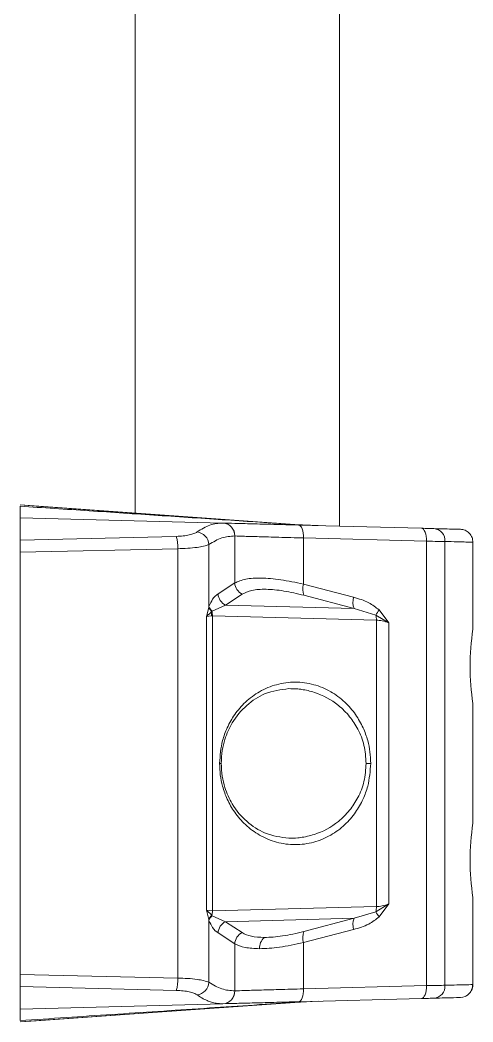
# Model space of a CAD drawing. Header units: millimetres. Extents: x 29 to 2500, y -68 to 1852.
# Drawn here: x 633.8 to 668.8, y 289.9 to 367.4 of the extents above; entities that cross this region are included whole.
import ezdxf

# ---------------------------------------------------------------- set-up
doc = ezdxf.new("R2010")
doc.units = ezdxf.units.MM
doc.header["$LTSCALE"] = 6

msp = doc.modelspace()

# ---------------------------------------------------------------- linework, layer by layer
at = {"color": 7, "linetype": 'Continuous', "lineweight": 18}
for p, q in [((642.658, 401.89), (642.658, 329.255)), ((658.458, 328.243), (658.458, 401.89)), ((635.016, 329.8), (633.758, 329.89)), ((633.758, 329.89), (654.991, 328.374)), ((654.847, 328.378), (635.016, 329.8)), ((649.438, 328.48), (633.758, 328.89)), ((633.758, 328.89), (633.758, 327.152)), ((649.438, 328.48), (649.431, 328.48)), ((654.99, 328.371), (654.281, 328.419)), ((654.847, 328.378), (654.991, 328.374)), ((654.99, 328.371), (654.991, 328.375)), ((656.79, 328.287), (654.99, 328.371)), ((654.991, 328.374), (656.79, 328.287)), ((655.275, 328.327), (664.775, 328.078)), ((633.758, 327.152), (645.834, 327.45)), ((650.35, 327.48), (650.35, 323.846)), ((650.35, 327.48), (650.356, 327.48)), ((655.662, 323.756), (655.662, 327.327)), ((655.662, 327.327), (665.162, 327.078)), ((665.162, 327.078), (665.162, 292.702)), ((666.598, 327.053), (666.598, 292.727)), ((668.758, 320.265), (668.758, 327.058)), ((633.758, 326.219), (645.949, 326.496)), ((645.949, 326.496), (645.949, 293.285)), ((648.358, 322.034), (648.358, 326.824)), ((633.758, 326.219), (633.758, 293.561)), ((650.35, 323.846), (649.062, 322.999)), ((659.536, 322.739), (655.662, 323.756)), ((650.918, 322.98), (649.629, 322.133)), ((659.572, 321.873), (655.698, 322.891)), ((648.171, 321.245), (648.341, 321.961)), ((648.341, 321.961), (648.358, 322.034)), ((648.583, 321.632), (648.528, 321.586)), ((648.617, 321.668), (648.583, 321.632)), ((649.629, 322.133), (648.617, 321.668)), ((649.629, 322.133), (659.572, 321.873)), ((661.249, 321.365), (659.572, 321.873)), ((662.262, 320.765), (661.514, 321.759)), ((648.528, 321.586), (648.171, 321.245)), ((648.171, 321.245), (648.558, 321.304)), ((648.171, 298.536), (648.171, 321.245)), ((648.558, 321.304), (648.62, 321.303)), ((648.62, 321.303), (648.62, 298.477)), ((648.62, 321.303), (661.304, 320.971)), ((662.262, 320.765), (661.249, 321.365)), ((661.304, 298.809), (661.304, 320.971)), ((662.262, 299.015), (662.262, 320.765)), ((668.758, 305.265), (668.758, 314.516)), ((649.177, 309.89), (649.308, 309.89)), ((660.858, 309.89), (660.505, 309.89)), ((668.758, 292.722), (668.758, 299.516)), ((648.341, 297.82), (648.171, 298.536)), ((648.171, 298.536), (648.583, 298.148)), ((648.62, 298.477), (648.171, 298.536)), ((661.304, 298.809), (648.62, 298.477)), ((659.572, 297.907), (661.249, 298.415)), ((661.249, 298.415), (662.262, 299.015)), ((661.514, 298.021), (662.262, 299.015)), ((648.358, 297.746), (648.341, 297.82)), ((648.358, 292.956), (648.358, 297.746)), ((648.583, 298.148), (648.617, 298.112)), ((648.617, 298.112), (649.629, 297.647)), ((659.572, 297.907), (649.629, 297.647)), ((649.629, 297.647), (650.918, 296.8)), ((655.698, 296.89), (659.572, 297.907)), ((655.662, 296.024), (659.536, 297.041)), ((649.062, 296.781), (650.35, 295.934)), ((650.35, 292.3), (650.35, 295.934)), ((655.662, 296.024), (655.662, 292.453)), ((645.949, 293.285), (633.758, 293.561)), ((645.834, 292.331), (633.758, 292.628)), ((633.758, 292.628), (633.758, 290.89)), ((650.356, 292.3), (650.35, 292.3)), ((665.162, 292.702), (655.662, 292.453)), ((654.991, 291.406), (633.758, 289.89)), ((635.016, 289.98), (654.847, 291.402)), ((654.281, 291.361), (654.99, 291.409)), ((654.991, 291.406), (654.847, 291.402)), ((654.99, 291.409), (656.79, 291.493)), ((654.99, 291.409), (654.991, 291.406)), ((656.79, 291.493), (654.991, 291.406)), ((664.775, 291.702), (655.275, 291.454)), ((649.438, 291.301), (633.758, 290.89)), ((649.431, 291.301), (649.438, 291.301)), ((633.758, 289.89), (635.016, 289.98))]:
    msp.add_line(p, q, dxfattribs=at)
at = {"color": 7, "linetype": 'Continuous', "lineweight": 18, "flags": 128}
for points in [[(655.275, 328.327), (655.354, 328.306), (655.43, 328.248), (655.498, 328.155), (655.557, 328.03), (655.605, 327.879), (655.639, 327.707), (655.658, 327.521), (655.662, 327.327)], [(664.775, 328.078), (664.855, 328.057), (664.93, 327.999), (664.999, 327.906), (665.058, 327.781), (665.106, 327.63), (665.14, 327.458), (665.159, 327.272), (665.162, 327.078)], [(655.275, 291.454), (655.354, 291.475), (655.43, 291.533), (655.498, 291.626), (655.557, 291.75), (655.605, 291.901), (655.639, 292.073), (655.658, 292.26), (655.662, 292.453)], [(665.162, 292.702), (665.159, 292.508), (665.14, 292.322), (665.106, 292.15), (665.058, 291.999), (664.999, 291.875), (664.93, 291.782), (664.855, 291.723), (664.775, 291.702)], [(667.784, 291.781), (667.976, 291.805), (668.147, 291.859)]]:
    msp.add_lwpolyline(points, dxfattribs=at)
at = {"color": 7, "linetype": 'Continuous', "lineweight": 18}
for centre, radius, start, end in [((649.378, 327.509), 0.972, 358.29006, 86.85327), ((649.385, 327.51), 0.972, 358.25497, 86.8522), ((655.367, 330.891), 2.566, 258.32283, 268.47627), ((665.652, 327.109), 0.948, 356.65136, 85.14248), ((642.73, 326.591), 3.221, 358.30693, 15.46732), ((647.305, 326.746), 1.056, 4.2332, 82.64856), ((651.417, 323.926), 1.07, 184.31154, 242.18923), ((656.921, 323.376), 1.316, 163.18835, 201.64239), ((650.129, 323.08), 1.07, 184.31154, 242.18923), ((660.795, 322.358), 1.316, 163.18835, 201.64239), ((649.119, 322.282), 0.842, 202.41087, 230.48951), ((649.164, 322.329), 0.858, 200.0823, 230.35037), ((647.292, 321.321), 1.328, 359.22162, 13.52736), ((663.021, 320.461), 1.989, 139.25108, 152.95984), ((647.251, 321.305), 1.307, 359.95668, 12.42233), ((659.991, 320.99), 1.313, 359.16047, 16.59178), ((687.75, 317.39), 19.208, 171.39406, 188.60594), ((687.75, 302.39), 19.208, 171.39406, 188.60594), ((647.292, 298.459), 1.328, 346.47264, 0.77838), ((659.991, 298.79), 1.313, 343.40822, 0.83953), ((663.021, 299.319), 1.989, 207.04016, 220.74892), ((649.119, 297.499), 0.842, 129.51049, 157.58913), ((649.164, 297.452), 0.858, 129.64963, 159.9177), ((650.129, 296.701), 1.07, 117.81077, 175.68846), ((660.795, 297.422), 1.316, 158.35761, 196.81165), ((656.921, 296.404), 1.316, 158.35761, 196.81165), ((651.417, 295.854), 1.07, 117.81077, 175.68846), ((653.353, 295.598), 1.091, 130.86509, 182.1427), ((642.73, 293.19), 3.221, 344.53268, 1.69307), ((647.305, 293.034), 1.056, 277.35144, 355.7668), ((649.378, 292.271), 0.972, 273.14673, 1.70994), ((649.385, 292.271), 0.972, 273.1478, 1.74503), ((665.652, 292.672), 0.948, 274.85752, 3.34864), ((667.758, 292.781), 1, 331.69122, 360), ((655.367, 288.889), 2.566, 91.52373, 101.67717)]:
    msp.add_arc(centre, radius, start, end, dxfattribs=at)
for points, knots in [([(633.758, 329.784), (635.538, 329.665), (639.092, 329.429), (644.412, 329.075), (649.663, 328.724), (653.138, 328.492), (654.847, 328.378)], [0, 0, 0, 0, 0.25308, 0.505506, 0.756739, 1, 1, 1, 1]), ([(633.758, 329.784), (633.758, 329.644), (633.758, 329.365), (633.758, 328.993), (633.758, 328.931), (633.758, 328.89)], [0, 0, 0, 0, 0.256539, 0.513076, 1, 1, 1, 1]), ([(647.44, 327.794), (647.769, 328), (648.427, 328.411), (649.097, 328.457), (649.431, 328.48)], [0, 0, 0, 0, 0.500392, 1, 1, 1, 1]), ([(649.438, 328.48), (649.72, 328.472), (650.29, 328.457), (651.653, 328.422), (653.31, 328.378), (654.624, 328.344), (655.275, 328.327)], [0, 0, 0, 0, 0.247407, 0.499967, 0.752545, 1, 1, 1, 1]), ([(665.733, 328.053), (665.612, 328.056), (665.371, 328.062), (664.974, 328.073), (664.775, 328.078)], [0, 0, 0, 0, 0.4999716, 1, 1, 1, 1]), ([(665.733, 328.053), (666.32, 328.037), (667.512, 328.006), (667.693, 328.002), (667.784, 327.999)], [0, 0, 0, 0, 0.493071, 1, 1, 1, 1]), ([(668.758, 326.999), (668.745, 327.123), (668.725, 327.314), (668.604, 327.544), (668.48, 327.702), (668.324, 327.831), (668.098, 327.958), (667.908, 327.983), (667.784, 327.999)], [0, 0, 0, 0, 0.239815, 0.368591, 0.5, 0.631409, 0.760185, 1, 1, 1, 1]), ([(633.758, 327.152), (633.758, 327.1), (633.758, 326.996), (633.758, 326.723), (633.758, 326.45), (633.758, 326.278), (633.758, 326.219)], [0, 0, 0, 0, 0.28469, 0.56945, 0.852333, 1, 1, 1, 1]), ([(645.834, 327.45), (646.018, 327.458), (646.386, 327.475), (646.854, 327.559), (647.227, 327.668), (647.369, 327.752), (647.44, 327.794)], [0, 0, 0, 0, 0.250102, 0.50016, 0.750224, 1, 1, 1, 1]), ([(648.358, 326.824), (648.687, 327.021), (649.344, 327.416), (650.015, 327.459), (650.35, 327.48)], [0, 0, 0, 0, 0.499625, 1, 1, 1, 1]), ([(650.356, 327.48), (650.588, 327.473), (651.068, 327.459), (652.229, 327.425), (653.744, 327.382), (655.01, 327.346), (655.662, 327.327)], [0, 0, 0, 0, 0.226703, 0.468941, 0.726709, 1, 1, 1, 1]), ([(666.598, 327.053), (666.43, 327.056), (666.072, 327.062), (665.477, 327.073), (665.162, 327.078)], [0, 0, 0, 0, 0.4706538, 1, 1, 1, 1]), ([(666.598, 327.053), (667.23, 327.038), (668.48, 327.007), (668.666, 327.002), (668.758, 326.999)], [0, 0, 0, 0, 0.504674, 1, 1, 1, 1]), ([(648.358, 326.824), (648.232, 326.778), (648.007, 326.697), (647.421, 326.592), (646.749, 326.519), (646.209, 326.503), (645.949, 326.496)], [0, 0, 0, 0, 0.282653, 0.49958, 0.758587, 1, 1, 1, 1]), ([(655.662, 323.756), (655.06, 323.884), (653.873, 324.135), (652.364, 324.253), (651.124, 324.181), (650.61, 323.959), (650.35, 323.846)], [0, 0, 0, 0, 0.253648, 0.500561, 0.747563, 1, 1, 1, 1]), ([(655.698, 322.891), (655.166, 323.016), (654.1, 323.268), (652.73, 323.388), (651.607, 323.315), (651.147, 323.091), (650.918, 322.98)], [0, 0, 0, 0, 0.249556, 0.50069, 0.751454, 1, 1, 1, 1]), ([(649.062, 322.999), (648.917, 322.895), (648.661, 322.711), (648.45, 322.238), (648.358, 322.034)], [0, 0, 0, 0, 0.567274, 1, 1, 1, 1]), ([(661.514, 321.759), (661.251, 321.96), (660.649, 322.422), (659.937, 322.625), (659.536, 322.739)], [0, 0, 0, 0, 0.436274, 1, 1, 1, 1]), ([(661.304, 320.971), (661.446, 320.958), (661.737, 320.933), (662.084, 320.821), (662.262, 320.765)], [0, 0, 0, 0, 0.489975, 1, 1, 1, 1]), ([(660.858, 309.89), (660.847, 310.188), (660.824, 310.789), (660.626, 311.729), (660.339, 312.525), (660.004, 313.179), (659.681, 313.691), (659.299, 314.182), (658.676, 314.828), (657.737, 315.516), (656.436, 316.049), (655.018, 316.238), (653.599, 316.049), (652.298, 315.516), (651.359, 314.829), (650.737, 314.182), (650.244, 313.548), (649.85, 312.865), (649.566, 312.163), (649.28, 311.28), (649.222, 310.492), (649.177, 309.89)], [0, 0, 0, 0, 0.0380687, 0.0767946, 0.1247251, 0.152566, 0.1812714, 0.2139593, 0.2477484, 0.3243812, 0.4097376, 0.5001816, 0.5906257, 0.675982, 0.7526149, 0.7863771, 0.8190918, 0.8755599, 0.899812, 0.9235557, 1, 1, 1, 1]), ([(649.307, 309.89), (649.322, 310.227), (649.35, 310.867), (649.62, 311.953), (650.204, 313.236), (651.26, 314.469), (652.81, 315.462), (653.902, 315.596), (654.522, 315.672)], [0, 0, 0, 0, 0.092905, 0.176753, 0.317718, 0.516039, 0.72549, 1, 1, 1, 1]), ([(654.522, 315.672), (654.753, 315.671), (655.052, 315.669), (655.385, 315.632), (655.818, 315.573), (656.837, 315.336), (658.124, 314.663), (659.221, 313.58), (659.904, 312.542), (660.401, 311.311), (660.47, 310.364), (660.505, 309.89)], [0, 0, 0, 0, 0.086647, 0.111966, 0.125251, 0.249511, 0.49875, 0.631888, 0.748927, 0.874256, 1, 1, 1, 1]), ([(649.177, 309.89), (649.189, 309.592), (649.211, 308.991), (649.41, 308.051), (649.696, 307.255), (650.031, 306.601), (650.355, 306.089), (650.737, 305.599), (651.359, 304.952), (652.298, 304.265), (653.599, 303.731), (655.018, 303.543), (656.436, 303.731), (657.737, 304.265), (658.676, 304.952), (659.299, 305.599), (659.792, 306.232), (660.185, 306.915), (660.469, 307.617), (660.755, 308.5), (660.814, 309.289), (660.858, 309.89)], [0, 0, 0, 0, 0.038069, 0.076795, 0.124725, 0.152566, 0.181271, 0.213959, 0.247748, 0.324381, 0.409738, 0.500182, 0.590626, 0.675982, 0.752615, 0.786377, 0.819092, 0.87556, 0.899812, 0.923556, 1, 1, 1, 1]), ([(654.522, 304.108), (653.902, 304.184), (652.81, 304.318), (651.26, 305.311), (650.204, 306.544), (649.62, 307.828), (649.35, 308.913), (649.322, 309.554), (649.307, 309.89)], [0, 0, 0, 0, 0.2745103, 0.4839606, 0.6822821, 0.8232467, 0.9070948, 1, 1, 1, 1]), ([(660.505, 309.89), (660.47, 309.416), (660.401, 308.469), (659.904, 307.238), (659.22, 306.2), (658.123, 305.117), (656.803, 304.426), (655.716, 304.185), (655.052, 304.111), (654.753, 304.11), (654.522, 304.108)], [0, 0, 0, 0, 0.125755, 0.251113, 0.368198, 0.501401, 0.750483, 0.887962, 0.913311, 1, 1, 1, 1]), ([(662.262, 299.015), (662.084, 298.959), (661.737, 298.848), (661.446, 298.822), (661.304, 298.809)], [0, 0, 0, 0, 0.510025, 1, 1, 1, 1]), ([(648.358, 297.746), (648.45, 297.542), (648.661, 297.07), (648.917, 296.885), (649.062, 296.781)], [0, 0, 0, 0, 0.432726, 1, 1, 1, 1]), ([(659.536, 297.041), (659.937, 297.156), (660.649, 297.359), (661.251, 297.82), (661.514, 298.021)], [0, 0, 0, 0, 0.563726, 1, 1, 1, 1]), ([(652.639, 296.423), (653.09, 296.444), (653.999, 296.486), (655.129, 296.754), (655.698, 296.89)], [0, 0, 0, 0, 0.496408, 1, 1, 1, 1]), ([(650.918, 296.8), (651.132, 296.691), (651.559, 296.473), (652.28, 296.44), (652.639, 296.423)], [0, 0, 0, 0, 0.502926, 1, 1, 1, 1]), ([(650.35, 295.934), (650.59, 295.824), (651.066, 295.607), (651.867, 295.574), (652.263, 295.557)], [0, 0, 0, 0, 0.505456, 1, 1, 1, 1]), ([(652.263, 295.557), (652.759, 295.578), (653.766, 295.619), (655.024, 295.888), (655.662, 296.024)], [0, 0, 0, 0, 0.493251, 1, 1, 1, 1]), ([(633.758, 293.561), (633.758, 293.449), (633.758, 293.225), (633.758, 292.928), (633.758, 292.728), (633.758, 292.655), (633.758, 292.628)], [0, 0, 0, 0, 0.27934, 0.55861, 0.839703, 1, 1, 1, 1]), ([(648.358, 292.956), (648.232, 293.002), (648.007, 293.083), (647.421, 293.189), (646.749, 293.262), (646.209, 293.277), (645.949, 293.285)], [0, 0, 0, 0, 0.282663, 0.49958, 0.758593, 1, 1, 1, 1]), ([(650.35, 292.3), (650.015, 292.321), (649.344, 292.364), (648.687, 292.759), (648.358, 292.956)], [0, 0, 0, 0, 0.500375, 1, 1, 1, 1]), ([(647.44, 291.987), (647.369, 292.028), (647.227, 292.112), (646.854, 292.221), (646.386, 292.305), (646.018, 292.322), (645.834, 292.331)], [0, 0, 0, 0, 0.249776, 0.49984, 0.749898, 1, 1, 1, 1]), ([(655.662, 292.453), (655.01, 292.435), (653.744, 292.398), (652.229, 292.355), (651.068, 292.321), (650.588, 292.307), (650.356, 292.3)], [0, 0, 0, 0, 0.273291, 0.531059, 0.773297, 1, 1, 1, 1]), ([(665.162, 292.702), (665.477, 292.707), (666.072, 292.718), (666.43, 292.724), (666.598, 292.727)], [0, 0, 0, 0, 0.529346, 1, 1, 1, 1]), ([(668.758, 292.781), (668.666, 292.779), (668.48, 292.774), (667.23, 292.743), (666.598, 292.727)], [0, 0, 0, 0, 0.495327, 1, 1, 1, 1]), ([(668.145, 291.859), (668.233, 291.905), (668.411, 291.999), (668.604, 292.234), (668.719, 292.505), (668.722, 292.689), (668.724, 292.78)], [0, 0, 0, 0, 0.250864, 0.50515, 0.75658, 1, 1, 1, 1]), ([(654.847, 291.402), (652.551, 291.249), (647.894, 290.938), (640.863, 290.469), (636.13, 290.154), (633.758, 289.997)], [0, 0, 0, 0, 0.326793, 0.662686, 1, 1, 1, 1]), ([(649.431, 291.301), (649.26, 291.306), (648.967, 291.314), (648.56, 291.412), (648.188, 291.546), (647.816, 291.73), (647.561, 291.904), (647.44, 291.987)], [0, 0, 0, 0, 0.2560913, 0.4376176, 0.6101078, 0.8148544, 1, 1, 1, 1]), ([(655.275, 291.454), (654.624, 291.437), (653.31, 291.402), (651.653, 291.359), (650.29, 291.323), (649.72, 291.308), (649.438, 291.301)], [0, 0, 0, 0, 0.247455, 0.500033, 0.752593, 1, 1, 1, 1]), ([(664.775, 291.702), (664.974, 291.708), (665.371, 291.718), (665.612, 291.724), (665.733, 291.727)], [0, 0, 0, 0, 0.500028, 1, 1, 1, 1]), ([(667.784, 291.781), (667.695, 291.779), (667.517, 291.774), (666.327, 291.743), (665.733, 291.727)], [0, 0, 0, 0, 0.499991, 1, 1, 1, 1]), ([(633.758, 290.89), (633.758, 290.878), (633.758, 290.854), (633.758, 290.625), (633.758, 290.245), (633.758, 289.997)], [0, 0, 0, 0, 0.256536, 0.513073, 1, 1, 1, 1])]:
    msp.add_open_spline(points, degree=3, knots=knots, dxfattribs=at)

doc.saveas('drawing.dxf')
